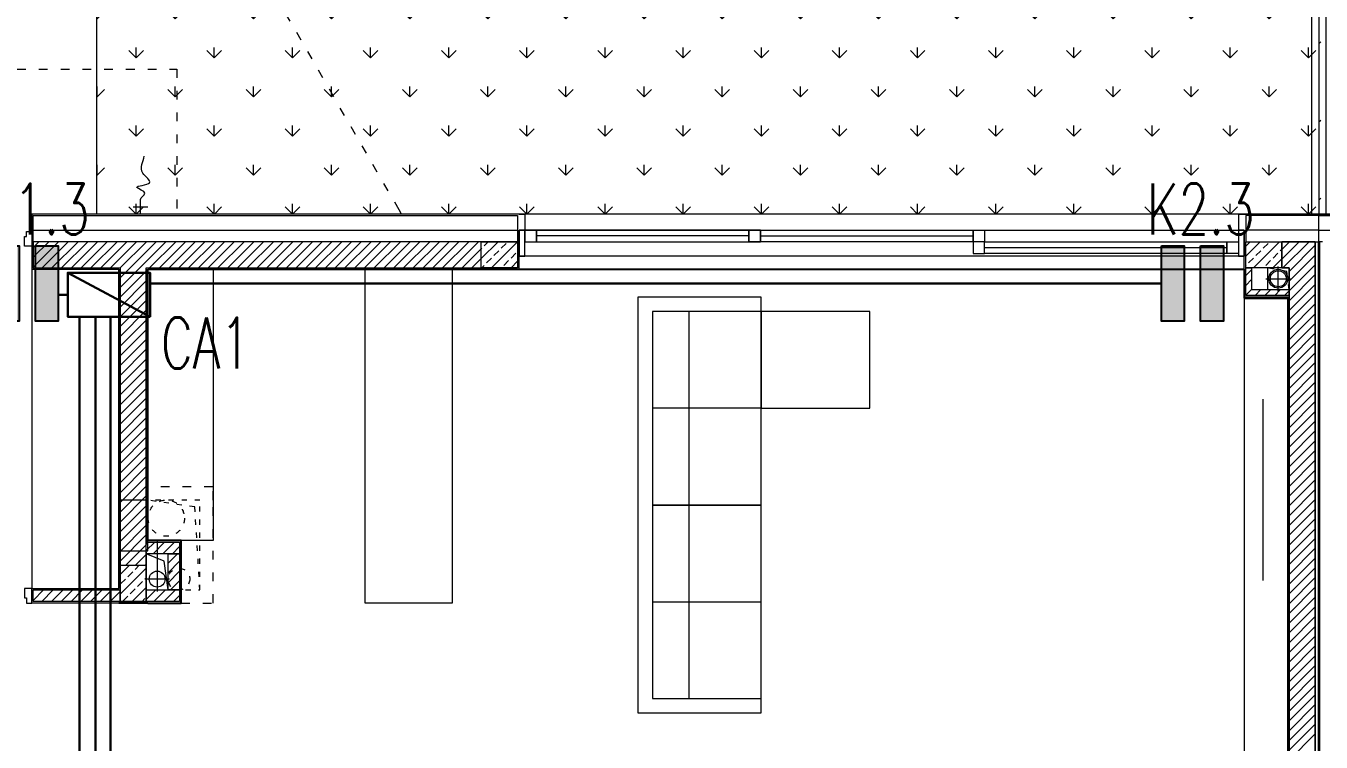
# Model space of a CAD drawing. Header units: millimetres. Extents: x 1780 to 154263, y -7240 to 17216.
# Drawn here: x 146291 to 147184, y 3519 to 4013 of the extents above; entities that cross this region are included whole.
import ezdxf

# ---------------------------------------------------------------- set-up
doc = ezdxf.new("R2010")
doc.units = ezdxf.units.MM
doc.linetypes.add('ACAD_ISO03W100', pattern=[30, 12, -18])
for name, color, linetype, lineweight in [('2d_SX_aranżacja niedrukowana', 191, 'Continuous', 5), ('2d_SX_gruba przekroje', 90, 'Continuous', 20), ('2d_SX_instalacje szkic - kanalizacja sanitarna', 44, 'Continuous', 5), ('2d_SX_instalacje szkic - wentylacja wywiew', 14, 'Continuous', 5), ('2d_SX_instalacje szkic - woda', 140, 'Continuous', 5), ('2d_SX_przebicia', 96, 'Continuous', 13), ('2d_SX_stolarka drzwiowa', 211, 'Continuous', 5), ('2d_SX_stolarka okienna', 5, 'Continuous', 5), ('2d_SX_szraf', 251, 'Continuous', 0), ('2d_SX_warstwy', 181, 'Continuous', 9), ('2d_SX_widok', 10, 'Continuous', 9)]:
    doc.layers.add(name, color=color, linetype=linetype, lineweight=lineweight)
doc.layers.add('2d_SX_powierzchnia', color=251, linetype='Continuous', plot=False)
doc.layers.add('2d_SX_rewizja 18 września', color=210, linetype='Continuous')
doc.layers.add('60 instalacje elektryka', color=10, linetype='Continuous')
doc.styles.add('OPIS', font='simplex.shx', dxfattribs={"width": 0.7, "height": 4})
doc.linetypes.add('ZIGZAG', pattern='A,0.00254,-5.08,[131,ltypeshp.shx,S=5.08,R=0,X=-5.08,Y=0],-10.16,[131,ltypeshp.shx,S=5.08,R=180,X=5.08,Y=0],-5.08', length=20.32254)

# ---------------------------------------------------------------- blocks, each defined once
blk = doc.blocks.new('PDKLD B1')
at = {"layer": '2d_SX_szraf'}
h = blk.add_hatch(dxfattribs=at)
h.set_pattern_fill('GRASS', color=8, scale=1.5, angle=180, style=0)
h.set_pattern_definition([(90, (24405.915, -7889.824), (-26.940768, 26.940768), [7.14375, -46.737787]), (45, (24405.915, -7889.824), (-26.940768, 26.940768), [7.14375, -30.95625]), (135, (24405.915, -7889.824), (-26.940768, -26.940768), [7.14375, -30.95625])])
h.paths.add_polyline_path([(112514.67, -11243.25), (112617.17, -11243.25), (112617.17, -12034.25), (112617.17, -12575.26), (111774.67, -12575.26), (111774.67, -11861.25), (111789.67, -11861.25), (111789.67, -11243.25)])
h = blk.add_hatch(dxfattribs=at)
h.set_pattern_fill('GRASS', color=8, scale=1.5, style=0)
h.set_pattern_definition([(90, (98496.447, -22378.067), (-26.94077, 26.94077), [7.14375, -46.73779]), (45, (98496.447, -22378.067), (-26.94077, 26.94077), [7.14375, -30.95625]), (135, (98496.447, -22378.067), (-26.94077, -26.94077), [7.14375, -30.95625])])
edge = h.paths.add_edge_path()
edge.add_line((113454.67, -11861.25), (113444.67, -11861.25))
edge.add_line((113444.67, -11861.25), (113444.67, -11243.25))
edge.add_line((113444.67, -11243.25), (112719.67, -11243.25))
edge.add_line((112719.67, -11243.25), (112719.67, -11243.25))
edge.add_line((112719.67, -11243.25), (112617.17, -11243.25))
edge.add_line((112617.17, -11243.25), (112617.17, -12034.25))
edge.add_line((112617.17, -12034.25), (112617.17, -12034.25))
edge.add_line((112617.17, -12034.25), (112617.17, -12575.26))
edge.add_line((112617.17, -12575.26), (113459.67, -12575.26))
edge.add_line((113459.67, -12575.26), (113459.67, -11861.25))
h = blk.add_hatch(dxfattribs=at)
h.set_pattern_fill('ANSI31', color=8, scale=1.5, angle=90, style=0)
h.set_pattern_definition([(45, (4094.675, -11123.748), (-3.36759605, 3.36759605), [])])
h.paths.add_polyline_path([(111808.67, -12809.26), (111808.67, -12801.26), (111831.67, -12801.26), (111831.67, -12809.26)])
h = blk.add_hatch(dxfattribs=at)
h.set_pattern_fill('ANSI31', color=8, scale=1.5, angle=360, style=0)
h.set_pattern_definition([(45, (4094.675, -11086.748), (-3.36759605, 3.36759605), [])])
h.paths.add_polyline_path([(111823.67, -12809.26), (111831.67, -12809.26), (111831.67, -12834.26), (111823.67, -12834.26)])
h = blk.add_hatch(dxfattribs=at)
h.set_pattern_fill('ANSI31', color=8, scale=1.5, angle=90, style=0)
h.set_pattern_definition([(45, (4094.675, -11086.748), (-3.36759605, 3.36759605), [])])
h.paths.add_polyline_path([(111730.67, -12842.26), (111730.67, -12834.26), (111790.67, -12834.26), (111790.67, -12842.26)])
h = blk.add_hatch(dxfattribs=at)
h.set_pattern_fill('ANSI31', color=8, scale=1.5, angle=90, style=0)
h.set_pattern_definition([(45, (4094.675, -11123.748), (-3.36759605, 3.36759605), [])])
h.paths.add_polyline_path([(111808.67, -12842.26), (111808.67, -12834.26), (111831.67, -12834.26), (111831.67, -12842.26)])
at = {"layer": '2d_SX_aranżacja niedrukowana', "color": 8}
for p, q in [((111789.67, -12613.26), (111729.67, -12613.26)), ((111729.67, -12613.26), (111729.67, -12833.26)), ((111789.67, -12833.26), (111789.67, -12613.26)), ((111809.67, -12800.26), (111809.67, -12613.26)), ((111809.67, -12613.26), (111854.67, -12613.26)), ((111854.67, -12613.26), (111854.67, -12800.26)), ((111959.67, -12613.26), (112019.67, -12613.26)), ((111959.67, -12843.26), (111959.67, -12613.26)), ((112019.67, -12613.26), (112019.67, -12843.26)), ((112565.67, -12633.26), (112565.67, -13383.26)), ((112578.42, -12702.86), (112578.42, -12827.75)), ((111854.67, -12800.26), (111809.67, -12800.26)), ((111729.67, -12833.26), (111789.67, -12833.26)), ((112019.67, -12843.26), (111959.67, -12843.26))]:
    blk.add_line(p, q, dxfattribs=at)
for points in [[(112147.64, -12632.37), (112147.64, -12919.03), (112232.64, -12919.03), (112232.64, -12632.37)], [(112157.64, -12642.37), (112157.64, -12909.03), (112232.64, -12909.03), (112232.64, -12642.37)], [(112157.64, -12642.37), (112157.64, -12775.7), (112232.64, -12775.7), (112232.64, -12642.37)], [(112232.64, -12642.37), (112232.64, -12709.03), (112307.64, -12709.03), (112307.64, -12642.37)], [(112157.64, -12709.03), (112157.64, -12775.7), (112232.64, -12775.7), (112232.64, -12709.03)], [(112157.64, -12775.7), (112157.64, -12842.37), (112232.64, -12842.37), (112232.64, -12775.7)]]:
    blk.add_lwpolyline(points, close=True, dxfattribs=at)
blk.add_lwpolyline([(112232.64, -12642.37), (112182.64, -12642.37), (112182.64, -12909.03)], dxfattribs=at)
at = {"layer": '2d_SX_gruba przekroje', "color": 8}
for p, q in [((112065.67, -12575.26), (111729.67, -12575.26)), ((111729.67, -12575.26), (111729.67, -12613.26)), ((112065.67, -12575.26), (112069.67, -12575.26)), ((112069.67, -12575.26), (112069.67, -12586.26)), ((112565.67, -12575.26), (112561.67, -12575.26)), ((112561.67, -12575.26), (112561.67, -12586.26)), ((112561.67, -12575.26), (112617.17, -12575.26)), ((112672.67, -12575.26), (112617.17, -12575.26)), ((112069.67, -12586.26), (112065.67, -12586.26)), ((112065.67, -12613.26), (112065.67, -12586.26)), ((112561.67, -12586.26), (112565.67, -12586.26)), ((112565.67, -12613.26), (112565.67, -12586.26)), ((111729.67, -12613.26), (111789.67, -12613.26)), ((111789.67, -12613.26), (111789.67, -12833.26)), ((111809.67, -12613.26), (112065.67, -12613.26)), ((111809.67, -12800.26), (111809.67, -12613.26)), ((112565.67, -12613.26), (112565.67, -12632.26)), ((112565.67, -12613.26), (112565.67, -12613.26)), ((112565.67, -12632.26), (112595.67, -12632.26)), ((112595.67, -13383.26), (112595.67, -12632.26)), ((111832.67, -12800.26), (111809.67, -12800.26)), ((111832.67, -12843.26), (111832.67, -12800.26)), ((111729.67, -12843.26), (111729.67, -12833.26)), ((111729.67, -12833.26), (111789.67, -12833.26)), ((111789.67, -12843.26), (111729.67, -12843.26)), ((111789.67, -12843.26), (111809.67, -12843.26)), ((111809.67, -12843.26), (111832.67, -12843.26))]:
    blk.add_line(p, q, dxfattribs=at)
at = {"layer": '2d_SX_instalacje szkic - kanalizacja sanitarna', "color": 8}
blk.add_line((111816.17, -12800.33), (111816.17, -12824.68), dxfattribs=at)
for points in [[(112589.17, -12628.26), (112589.17, -12611.26)], [(112589.17, -12628.26), (112589.17, -12611.26)], [(112580.67, -12619.76), (112597.67, -12619.76)], [(112580.67, -12619.76), (112597.67, -12619.76)], [(111816.17, -12818.26), (111816.17, -12835.26)], [(111816.17, -12818.26), (111816.17, -12835.26)], [(111824.67, -12826.76), (111807.67, -12826.76)], [(111824.67, -12826.76), (111807.67, -12826.76)]]:
    blk.add_lwpolyline(points, dxfattribs=at)
for centre in [(112589.17, -12619.76), (112589.17, -12619.76), (111816.17, -12826.76), (111816.17, -12826.76)]:
    blk.add_circle(centre, 5.5, dxfattribs=at)
at = {"layer": '2d_SX_instalacje szkic - wentylacja wywiew', "color": 8, "linetype": 'ACAD_ISO03W100', "ltscale": 0.3}
for centre, radius in [((111822.47, -12784.76), 12.5), ((111831.17, -12826.76), 7.5)]:
    blk.add_circle(centre, radius, dxfattribs=at)
at = {"layer": '2d_SX_instalacje szkic - woda', "color": 8}
for p, q in [((111799.67, -12570.26), (111809.67, -12570.26)), ((111804.67, -12575.26), (111804.67, -12565.26))]:
    blk.add_line(p, q, dxfattribs=at)
at = {"layer": '2d_SX_instalacje szkic - woda', "color": 8, "start_tangent": (-0.020138, 0.999797), "end_tangent": (0.22984, 0.973228)}
blk.add_spline([(111804.67, -12565.26), (111807.74, -12560.87), (111802.23, -12556.88), (111810.91, -12553.58), (111806.36, -12546.97), (111807.32, -12535.28)], degree=3, dxfattribs=at)
at = {"layer": '2d_SX_powierzchnia', "color": 8}
for p, q in [((111789.67, -12613.26), (111789.67, -12833.26)), ((111809.67, -12800.26), (111809.67, -12613.26)), ((111809.67, -12613.26), (112565.67, -12613.26)), ((112565.67, -12613.26), (112565.67, -12633.26)), ((112565.67, -12633.26), (112595.67, -12633.26)), ((112595.67, -12633.26), (112595.67, -13234.59)), ((111832.67, -12800.26), (111809.67, -12800.26)), ((111832.67, -12843.26), (111832.67, -12800.26)), ((111809.67, -12843.26), (111789.67, -12843.26)), ((111809.67, -12843.26), (111832.67, -12843.26))]:
    blk.add_line(p, q, dxfattribs=at)
at = {"layer": '2d_SX_przebicia', "color": 8, "linetype": 'ACAD_ISO03W100', "ltscale": 0.3}
for p, q in [((112595.08, -12614.74), (112581.67, -12612.26)), ((112596.67, -12627.26), (112595.08, -12614.74)), ((111842.11, -12777.01), (111808.67, -12772.26)), ((111845.67, -12772.26), (111808.67, -12772.26)), ((111808.67, -12772.26), (111808.67, -12834.26)), ((111845.67, -12834.26), (111842.11, -12777.01)), ((111845.67, -12834.26), (111845.67, -12772.26)), ((111808.67, -12834.26), (111845.67, -12834.26))]:
    blk.add_line(p, q, dxfattribs=at)
at = {"layer": '2d_SX_przebicia', "color": 8}
for p, q in [((112596.67, -12612.26), (112581.67, -12612.26)), ((112581.67, -12612.26), (112581.67, -12627.26)), ((112596.67, -12612.26), (112581.67, -12612.26)), ((112581.67, -12612.26), (112581.67, -12627.26)), ((112596.67, -12627.26), (112596.67, -12612.26)), ((112596.67, -12627.26), (112596.67, -12612.26)), ((112581.67, -12627.26), (112596.67, -12627.26)), ((112581.67, -12627.26), (112596.67, -12627.26)), ((111809.67, -12772.26), (111789.67, -12772.26)), ((111789.67, -12772.26), (111789.67, -12807.26)), ((111809.67, -12807.26), (111809.67, -12772.26)), ((111789.67, -12807.26), (111809.67, -12807.26)), ((111820.97, -12814.35), (111808.67, -12809.26)), ((111823.67, -12809.26), (111808.67, -12809.26)), ((111808.67, -12809.26), (111808.67, -12834.26)), ((111823.67, -12834.26), (111820.97, -12814.35)), ((111823.67, -12834.26), (111823.67, -12809.26)), ((111808.67, -12834.26), (111823.67, -12834.26))]:
    blk.add_line(p, q, dxfattribs=at)
blk.add_circle((112589.17, -12619.76), 6.5, dxfattribs=at)
at = {"layer": '2d_SX_stolarka drzwiowa', "color": 8}
for points in [[(111726.17, -12587.26), (111729.67, -12587.26), (111729.67, -12597.26), (111724.67, -12597.26), (111724.67, -12590.76), (111726.17, -12590.76), (111726.17, -12587.26)], [(111726.17, -12843.26), (111729.67, -12843.26), (111729.67, -12833.26), (111724.67, -12833.26), (111724.67, -12839.76), (111726.17, -12839.76), (111726.17, -12843.26)]]:
    blk.add_lwpolyline(points, dxfattribs=at)
at = {"layer": '2d_SX_stolarka okienna', "color": 8}
for p, q in [((112069.67, -12586.26), (112065.67, -12586.26)), ((112065.67, -12586.26), (112065.67, -12604.26)), ((112065.67, -12586.26), (112565.67, -12586.26)), ((112065.67, -12604.26), (112065.67, -12586.26)), ((112069.67, -12604.26), (112069.67, -12586.26)), ((112565.67, -12586.26), (112561.67, -12586.26)), ((112561.67, -12586.26), (112561.67, -12604.26)), ((112565.67, -12604.26), (112565.67, -12586.26)), ((112565.67, -12586.26), (112565.67, -12604.26)), ((112065.67, -12604.26), (112069.67, -12604.26)), ((112565.67, -12604.26), (112065.67, -12604.26)), ((112561.67, -12604.26), (112565.67, -12604.26))]:
    blk.add_line(p, q, dxfattribs=at)
for points in [[(112069.67, -12594.26), (112077.67, -12594.26), (112077.67, -12586.26), (112069.67, -12586.26), (112069.67, -12594.26)], [(112224.17, -12594.26), (112224.17, -12586.26), (112077.67, -12586.26), (112077.67, -12594.26)], [(112232.17, -12594.26), (112224.17, -12594.26), (112224.17, -12586.26), (112232.17, -12586.26), (112232.17, -12594.26)], [(112224.17, -12594.26), (112232.17, -12594.26), (112232.17, -12586.26), (112224.17, -12586.26), (112224.17, -12594.26)], [(112232.17, -12594.26), (112232.17, -12586.26), (112378.67, -12586.26), (112378.67, -12594.26)], [(112386.67, -12594.26), (112378.67, -12594.26), (112378.67, -12586.26), (112386.67, -12586.26), (112386.67, -12594.26)], [(112378.67, -12602.26), (112386.67, -12602.26), (112386.67, -12594.26), (112378.67, -12594.26), (112378.67, -12602.26)], [(112386.67, -12602.26), (112386.67, -12594.26), (112553.67, -12594.26), (112553.67, -12602.26)], [(112561.67, -12602.26), (112553.67, -12602.26), (112553.67, -12594.26), (112561.67, -12594.26), (112561.67, -12602.26)]]:
    blk.add_lwpolyline(points, close=True, dxfattribs=at)
for points in [[(112224.17, -12590.26), (112077.67, -12590.26)], [(112232.17, -12590.26), (112378.67, -12590.26)], [(112386.67, -12598.26), (112553.67, -12598.26)]]:
    blk.add_lwpolyline(points, dxfattribs=at)
at = {"layer": '2d_SX_szraf', "color": 8, "linetype": 'ZIGZAG'}
for p, q in [((111730.67, -12586.26), (112064.67, -12586.26)), ((112617.17, -12586.26), (112566.67, -12586.26)), ((112617.17, -12586.26), (112667.67, -12586.26))]:
    blk.add_line(p, q, dxfattribs=at)
at = {"layer": '2d_SX_szraf', "color": 8, "linetype": 'Continuous'}
for p, q in [((111730.67, -12598.23), (111734.65, -12594.26)), ((111730.67, -12604.97), (111741.38, -12594.26)), ((111730.67, -12611.7), (111748.12, -12594.26)), ((111736.85, -12612.26), (111754.85, -12594.26)), ((111743.59, -12612.26), (111761.59, -12594.26)), ((111750.32, -12612.26), (111768.32, -12594.26)), ((111757.06, -12612.26), (111775.06, -12594.26)), ((111763.79, -12612.26), (111781.79, -12594.26)), ((111770.53, -12612.26), (111788.53, -12594.26)), ((111777.26, -12612.26), (111795.26, -12594.26)), ((111784, -12612.26), (111802, -12594.26)), ((111790.67, -12612.32), (111808.74, -12594.26)), ((111790.67, -12619.05), (111815.47, -12594.26)), ((111790.67, -12625.79), (111822.21, -12594.26)), ((111810.94, -12612.26), (111828.94, -12594.26)), ((111817.68, -12612.26), (111835.68, -12594.26)), ((111824.41, -12612.26), (111842.41, -12594.26)), ((111831.15, -12612.26), (111849.15, -12594.26)), ((111837.88, -12612.26), (111855.88, -12594.26)), ((111844.62, -12612.26), (111862.62, -12594.26)), ((111851.35, -12612.26), (111869.35, -12594.26)), ((111858.09, -12612.26), (111876.09, -12594.26)), ((111864.82, -12612.26), (111882.82, -12594.26)), ((111871.56, -12612.26), (111889.56, -12594.26)), ((111878.29, -12612.26), (111896.29, -12594.26)), ((111885.03, -12612.26), (111903.03, -12594.26)), ((111891.76, -12612.26), (111909.76, -12594.26)), ((111898.5, -12612.26), (111916.5, -12594.26)), ((111905.23, -12612.26), (111923.23, -12594.26)), ((111911.97, -12612.26), (111929.97, -12594.26)), ((111918.7, -12612.26), (111936.7, -12594.26)), ((111925.44, -12612.26), (111943.44, -12594.26)), ((111932.17, -12612.26), (111950.17, -12594.26)), ((111938.91, -12612.26), (111956.91, -12594.26)), ((111945.64, -12612.26), (111963.64, -12594.26)), ((111952.38, -12612.26), (111970.38, -12594.26)), ((111959.11, -12612.26), (111977.11, -12594.26)), ((111965.85, -12612.26), (111983.85, -12594.26)), ((111972.59, -12612.26), (111990.59, -12594.26)), ((111979.32, -12612.26), (111997.32, -12594.26)), ((111986.06, -12612.26), (112004.06, -12594.26)), ((111992.79, -12612.26), (112010.79, -12594.26)), ((111999.53, -12612.26), (112017.53, -12594.26)), ((112006.26, -12612.26), (112024.26, -12594.26)), ((112013, -12612.26), (112031, -12594.26)), ((112019.73, -12612.26), (112037.73, -12594.26)), ((112026.47, -12612.26), (112039.67, -12599.05)), ((112039.67, -12605.78), (112051.2, -12594.26)), ((112039.67, -12599.05), (112039.96, -12598.76)), ((112041.64, -12597.08), (112044.47, -12594.26)), ((112046.67, -12612.26), (112064.67, -12594.26)), ((112053.43, -12598.76), (112056.8, -12595.4)), ((112566.67, -12604.13), (112576.55, -12594.26)), ((112566.99, -12597.08), (112569.81, -12594.26)), ((112572.02, -12612.26), (112590.02, -12594.26)), ((112578.77, -12598.76), (112582.14, -12595.4)), ((112590.56, -12600.45), (112591.67, -12599.34)), ((112591.67, -12599.5), (112596.91, -12594.26)), ((112591.67, -12606.23), (112603.65, -12594.26)), ((112592.38, -12612.26), (112610.38, -12594.26)), ((112596.67, -12614.7), (112614.67, -12596.7)), ((112033.2, -12612.26), (112039.67, -12605.78)), ((112043.33, -12608.87), (112046.69, -12605.5)), ((112048.38, -12603.82), (112051.75, -12600.45)), ((112055.11, -12610.55), (112058.48, -12607.18)), ((112060.14, -12612.26), (112064.67, -12607.73)), ((112060.16, -12605.5), (112063.53, -12602.13)), ((112568.67, -12608.87), (112572.04, -12605.5)), ((112573.72, -12603.82), (112577.09, -12600.45)), ((112580.46, -12610.55), (112583.83, -12607.18)), ((112585.49, -12612.26), (112591.67, -12606.07)), ((112585.51, -12605.5), (112588.88, -12602.13)), ((112596.67, -12621.44), (112614.67, -12603.44)), ((111790.67, -12632.52), (111808.67, -12614.52)), ((112039.94, -12612.26), (112041.64, -12610.55)), ((112053.41, -12612.26), (112053.43, -12612.23)), ((112566.67, -12610.87), (112566.99, -12610.55)), ((112570.67, -12613.6), (112566.67, -12617.6)), ((112578.75, -12612.26), (112578.77, -12612.23)), ((112596.67, -12628.17), (112614.67, -12610.17)), ((112596.67, -12634.91), (112614.67, -12616.91)), ((111790.67, -12639.26), (111808.67, -12621.26)), ((112570.67, -12620.34), (112566.67, -12624.34)), ((112596.67, -12641.64), (112614.67, -12623.64)), ((111790.67, -12645.99), (111808.67, -12627.99)), ((111790.67, -12652.73), (111808.67, -12634.73)), ((112570.67, -12627.07), (112566.67, -12631.07)), ((112577.22, -12627.26), (112573.22, -12631.26)), ((112583.96, -12627.26), (112579.96, -12631.26)), ((112590.69, -12627.26), (112586.69, -12631.26)), ((112596.67, -12628.01), (112593.43, -12631.26)), ((112596.67, -12648.38), (112614.67, -12630.38)), ((111790.67, -12659.46), (111808.67, -12641.46)), ((112596.67, -12655.11), (112614.67, -12637.11)), ((112596.67, -12661.85), (112614.67, -12643.85)), ((111790.67, -12666.2), (111808.67, -12648.2)), ((112596.67, -12668.58), (112614.67, -12650.58)), ((111790.67, -12672.93), (111808.67, -12654.93)), ((111790.67, -12679.67), (111808.67, -12661.67)), ((112596.67, -12675.32), (112614.67, -12657.32)), ((111790.67, -12686.41), (111808.67, -12668.41)), ((112596.67, -12682.05), (112614.67, -12664.05)), ((112596.67, -12688.79), (112614.67, -12670.79)), ((111790.67, -12693.14), (111808.67, -12675.14)), ((112596.67, -12695.52), (112614.67, -12677.52)), ((111790.67, -12699.88), (111808.67, -12681.88)), ((111790.67, -12706.61), (111808.67, -12688.61)), ((112596.67, -12702.26), (112614.67, -12684.26)), ((111790.67, -12713.35), (111808.67, -12695.35)), ((112596.67, -12708.99), (112614.67, -12690.99)), ((112596.67, -12715.73), (112614.67, -12697.73)), ((111790.67, -12720.08), (111808.67, -12702.08)), ((112596.67, -12722.46), (112614.67, -12704.46)), ((111790.67, -12726.82), (111808.67, -12708.82)), ((111790.67, -12733.55), (111808.67, -12715.55)), ((112596.67, -12729.2), (112614.67, -12711.2)), ((111790.67, -12740.29), (111808.67, -12722.29)), ((112596.67, -12735.93), (112614.67, -12717.93)), ((112596.67, -12742.67), (112614.67, -12724.67)), ((111790.67, -12747.02), (111808.67, -12729.02)), ((112596.67, -12749.4), (112614.67, -12731.4)), ((111790.67, -12753.76), (111808.67, -12735.76)), ((111790.67, -12760.49), (111808.67, -12742.49)), ((112596.67, -12756.14), (112614.67, -12738.14)), ((111790.67, -12767.23), (111808.67, -12749.23)), ((112596.67, -12762.87), (112614.67, -12744.88)), ((112596.67, -12769.61), (112614.67, -12751.61)), ((111790.67, -12773.96), (111808.67, -12755.96)), ((112596.67, -12776.35), (112614.67, -12758.35)), ((111790.67, -12780.7), (111808.67, -12762.7)), ((111790.67, -12787.43), (111808.67, -12769.43)), ((112596.67, -12783.08), (112614.67, -12765.08)), ((111790.67, -12794.17), (111808.67, -12776.17)), ((112596.67, -12789.82), (112614.67, -12771.82)), ((112596.67, -12796.55), (112614.67, -12778.55)), ((111790.67, -12800.9), (111808.67, -12782.9)), ((112596.67, -12803.29), (112614.67, -12785.29)), ((111790.67, -12807.64), (111808.67, -12789.64)), ((111790.67, -12814.37), (111808.67, -12796.37)), ((112596.67, -12810.02), (112614.67, -12792.02)), ((111794.53, -12817.26), (111808.67, -12803.11)), ((112596.67, -12816.76), (112614.67, -12798.76)), ((112596.67, -12823.49), (112614.67, -12805.49)), ((111801.26, -12817.26), (111808.67, -12809.84)), ((112596.67, -12830.23), (112614.67, -12812.23)), ((111790.67, -12823.66), (111797.07, -12817.26)), ((111790.67, -12837.13), (111808.67, -12819.13)), ((111795.98, -12825.09), (111799.34, -12821.72)), ((111801.03, -12820.04), (111803.81, -12817.26)), ((111808, -12817.26), (111808.67, -12816.58)), ((112596.67, -12836.96), (112614.67, -12818.96)), ((111790.93, -12830.14), (111794.29, -12826.77)), ((111802.71, -12831.82), (111806.08, -12828.46)), ((111807.76, -12826.77), (111808.67, -12825.86)), ((112596.67, -12843.7), (112614.67, -12825.7)), ((111792.61, -12841.93), (111795.98, -12838.56)), ((111797.66, -12836.88), (111801.03, -12833.51)), ((111799.02, -12842.26), (111808.67, -12832.6)), ((111805.75, -12842.26), (111807.76, -12840.24)), ((112596.67, -12850.43), (112614.67, -12832.43)), ((112596.67, -12857.17), (112614.67, -12839.17)), ((112596.67, -12863.9), (112614.67, -12845.9)), ((112596.67, -12870.64), (112614.67, -12852.64)), ((112596.67, -12877.37), (112614.67, -12859.37)), ((112596.67, -12884.11), (112614.67, -12866.11)), ((112596.67, -12890.84), (112614.67, -12872.84)), ((112596.67, -12897.58), (112614.67, -12879.58)), ((112596.67, -12904.31), (112614.67, -12886.31)), ((112596.67, -12911.05), (112614.67, -12893.05)), ((112596.67, -12917.78), (112614.67, -12899.78)), ((112596.67, -12924.52), (112614.67, -12906.52)), ((112596.67, -12931.25), (112614.67, -12913.26)), ((112596.67, -12937.99), (112614.67, -12919.99)), ((112596.67, -12944.73), (112614.67, -12926.73)), ((112596.67, -12951.46), (112614.67, -12933.46))]:
    blk.add_line(p, q, dxfattribs=at)
at = {"layer": '2d_SX_warstwy', "color": 8}
for p, q in [((111730.67, -12594.26), (111730.67, -12576.26)), ((111730.67, -12576.26), (112064.67, -12576.26)), ((112064.67, -12576.26), (112064.67, -12594.26)), ((112617.17, -12576.26), (112566.67, -12576.26)), ((112566.67, -12576.26), (112566.67, -12594.26)), ((112617.17, -12594.26), (112617.17, -12575.26)), ((112617.17, -12594.26), (112617.17, -12575.26)), ((112617.17, -12576.26), (112667.67, -12576.26)), ((112064.67, -12594.26), (111730.67, -12594.26)), ((112039.67, -12594.26), (111730.67, -12594.26)), ((111730.67, -12594.26), (111730.67, -12612.26)), ((112039.67, -12612.26), (112039.67, -12594.26)), ((112039.67, -12594.26), (112064.67, -12594.26)), ((112039.67, -12612.26), (112039.67, -12594.26)), ((112064.67, -12594.26), (112064.67, -12612.26)), ((112566.67, -12612.26), (112566.67, -12594.26)), ((112566.67, -12594.26), (112591.67, -12594.26)), ((112591.67, -12594.26), (112614.67, -12594.26)), ((112591.67, -12612.26), (112591.67, -12594.26)), ((112591.67, -12594.26), (112591.67, -12612.26)), ((112591.67, -12594.26), (112591.67, -12612.26)), ((112614.67, -12594.26), (112591.67, -12594.26)), ((112614.67, -12594.26), (112614.67, -12985.76)), ((112614.67, -13402.26), (112614.67, -12594.26)), ((112614.67, -12594.26), (112616.67, -12594.26)), ((112614.67, -13402.26), (112614.67, -12594.26)), ((112616.67, -12594.26), (112617.17, -12594.26)), ((112616.67, -12594.26), (112616.67, -13402.26)), ((112617.67, -12594.26), (112617.17, -12594.26)), ((112619.67, -12594.26), (112617.67, -12594.26)), ((112617.67, -12594.26), (112617.67, -13402.26)), ((111730.67, -12612.26), (111790.67, -12612.26)), ((111790.67, -12612.26), (111790.67, -12842.26)), ((111808.67, -12842.26), (111808.67, -12612.26)), ((111808.67, -12612.26), (112039.67, -12612.26)), ((112064.67, -12612.26), (112039.67, -12612.26)), ((112566.67, -12631.26), (112566.67, -12612.26)), ((112566.67, -12612.26), (112570.67, -12612.26)), ((112591.67, -12612.26), (112566.67, -12612.26)), ((112570.67, -12612.26), (112570.67, -12627.26)), ((112596.67, -12612.26), (112591.67, -12612.26)), ((112591.67, -12612.26), (112596.67, -12612.26)), ((112596.67, -12985.76), (112596.67, -12612.26)), ((112596.67, -12612.26), (112596.67, -13384.26)), ((112596.67, -12631.26), (112566.67, -12631.26)), ((112570.67, -12627.26), (112596.67, -12627.26)), ((112596.67, -12627.26), (112596.67, -12631.26)), ((111790.67, -12817.26), (111808.67, -12817.26)), ((111790.67, -12842.26), (111790.67, -12817.26)), ((111808.67, -12817.26), (111808.67, -12842.26)), ((111808.67, -12842.26), (111790.67, -12842.26)), ((111790.67, -12842.26), (111808.67, -12842.26))]:
    blk.add_line(p, q, dxfattribs=at)
for points in [[(111808.67, -12809.26), (111808.67, -12801.26), (111831.67, -12801.26), (111831.67, -12809.26)], [(111823.67, -12809.26), (111831.67, -12809.26), (111831.67, -12834.26), (111823.67, -12834.26)], [(111730.67, -12842.26), (111730.67, -12834.26), (111790.67, -12834.26), (111790.67, -12842.26)], [(111808.67, -12842.26), (111808.67, -12834.26), (111831.67, -12834.26), (111831.67, -12842.26)]]:
    blk.add_lwpolyline(points, close=True, dxfattribs=at)
at = {"layer": '2d_SX_widok', "color": 8, "linetype": 'ACAD_ISO03W100', "ltscale": 0.5}
for p, q in [((111614.67, -12475.26), (111829.67, -12475.26)), ((111829.67, -12475.26), (111829.67, -12575.26)), ((112365.67, -12613.26), (112120.67, -12613.26)), ((111854.67, -12763.26), (111809.67, -12763.26)), ((111854.67, -12772.26), (111854.67, -12763.26)), ((111854.67, -12843.26), (111854.67, -12772.26)), ((111832.67, -12843.26), (111854.67, -12843.26))]:
    blk.add_line(p, q, dxfattribs=at)
at = {"layer": '2d_SX_widok', "color": 8, "ltscale": 0.5}
for points in [[(111779.67, -11861.25), (111789.67, -11861.25), (111789.67, -11243.25), (112514.67, -11243.25), (112514.67, -11243.25), (112617.17, -11243.25), (112617.17, -12034.25), (112617.17, -12034.25), (112617.17, -12575.26), (111774.67, -12575.26), (111774.67, -11861.25)], [(113454.67, -11861.25), (113444.67, -11861.25), (113444.67, -11243.25), (112719.67, -11243.25), (112719.67, -11243.25), (112617.17, -11243.25), (112617.17, -12034.25), (112617.17, -12034.25), (112617.17, -12575.26), (113459.67, -12575.26), (113459.67, -11861.25)], [(112612.17, -12575.26), (112612.17, -11881.25), (112617.17, -11881.25), (112617.17, -12575.26), (112612.17, -12575.26)], [(112622.17, -12575.26), (112622.17, -11881.25), (112617.17, -11881.25), (112617.17, -12575.26), (112622.17, -12575.26)]]:
    blk.add_lwpolyline(points, dxfattribs=at)
at = {"layer": '2d_SX_widok', "color": 8, "linetype": 'ACAD_ISO03W100', "ltscale": 0.5}
blk.add_lwpolyline([(111984.68, -12575.26), (111982.94, -12572.24), (111774.67, -12211.52), (111774.67, -11843.26)], dxfattribs=at)
blk = doc.blocks.new('kontaktron')
at = {"layer": '60 instalacje elektryka', "transparency": 33554687}
h = blk.add_hatch(color=256, dxfattribs=at)
h.dxf.hatch_style = 1
h.paths.add_polyline_path([(98382.7, -9882.7), (98405.3, -9882.7), (98405.3, -9956.7), (98382.7, -9956.7)])
h = blk.add_hatch(color=256, dxfattribs=at)
h.dxf.hatch_style = 1
h.paths.add_polyline_path([(98421.3, -9882.7), (98443.8, -9882.7), (98443.8, -9956.7), (98421.3, -9956.7)])
at = {"layer": '60 instalacje elektryka'}
for points in [[(98382.7, -9882.7), (98405.3, -9882.7), (98405.3, -9956.7), (98382.7, -9956.7)], [(98421.3, -9882.7), (98443.8, -9882.7), (98443.8, -9956.7), (98421.3, -9956.7)], [(98421.3, -9882.7), (98443.8, -9882.7), (98443.8, -9956.7), (98421.3, -9956.7)]]:
    blk.add_lwpolyline(points, close=True, dxfattribs=at)

msp = doc.modelspace()

# ---------------------------------------------------------------- linework, layer by layer
at = {"layer": '60 instalacje elektryka', "lineweight": 30}
msp.add_line((146319.62, 3842.95), (146376.44, 3812.6), dxfattribs=at)
msp.add_lwpolyline([(146376.44, 3812.6), (146319.62, 3812.6), (146319.62, 3842.95), (146376.44, 3842.95)], close=True, dxfattribs=at)
for points in [[(147073.65, 3835.55), (146376.44, 3835.55)], [(146319.62, 3827.78), (146313.11, 3827.78)], [(146216.39, 3079.45), (146216.39, 3088.47), (146327.79, 3088.47), (146327.79, 3812.6)], [(146508.21, 3079.45), (146508.21, 3088.47), (146338.73, 3088.47), (146338.73, 3812.6)], [(146700.85, 3079.45), (146700.85, 3100.76), (146349.17, 3100.76), (146349.17, 3812.6)]]:
    msp.add_lwpolyline(points, dxfattribs=at)

# ---------------------------------------------------------------- block references
at = {"layer": '2d_SX_rewizja 18 września'}
msp.add_blockref('PDKLD B1', (34565.1, 16458.59), dxfattribs=at)
at = {"layer": '2d_SX_rewizja 18 września', "xscale": 0.7, "yscale": 0.7, "zscale": 0.7}
for p in [(77402.43, 10779.32), (78205.74, 10779.32)]:
    msp.add_blockref('kontaktron', p, dxfattribs=at)

# ---------------------------------------------------------------- texts
at = {"layer": '60 instalacje elektryka', "lineweight": 30, "char_height": 35, "attachment_point": 1, "style": 'OPIS'}
for s, insert, width in [('\\pxql;K1.3', (146260.14, 3904.42), 77.1429), ('\\pxql;K2.3', (147063.45, 3904.42), 77.1429), ('\\pxql;CA1', (146383.79, 3812), 78.1667)]:
    msp.add_mtext(s, dxfattribs=dict(at, insert=insert, width=width))

doc.saveas('drawing.dxf')
